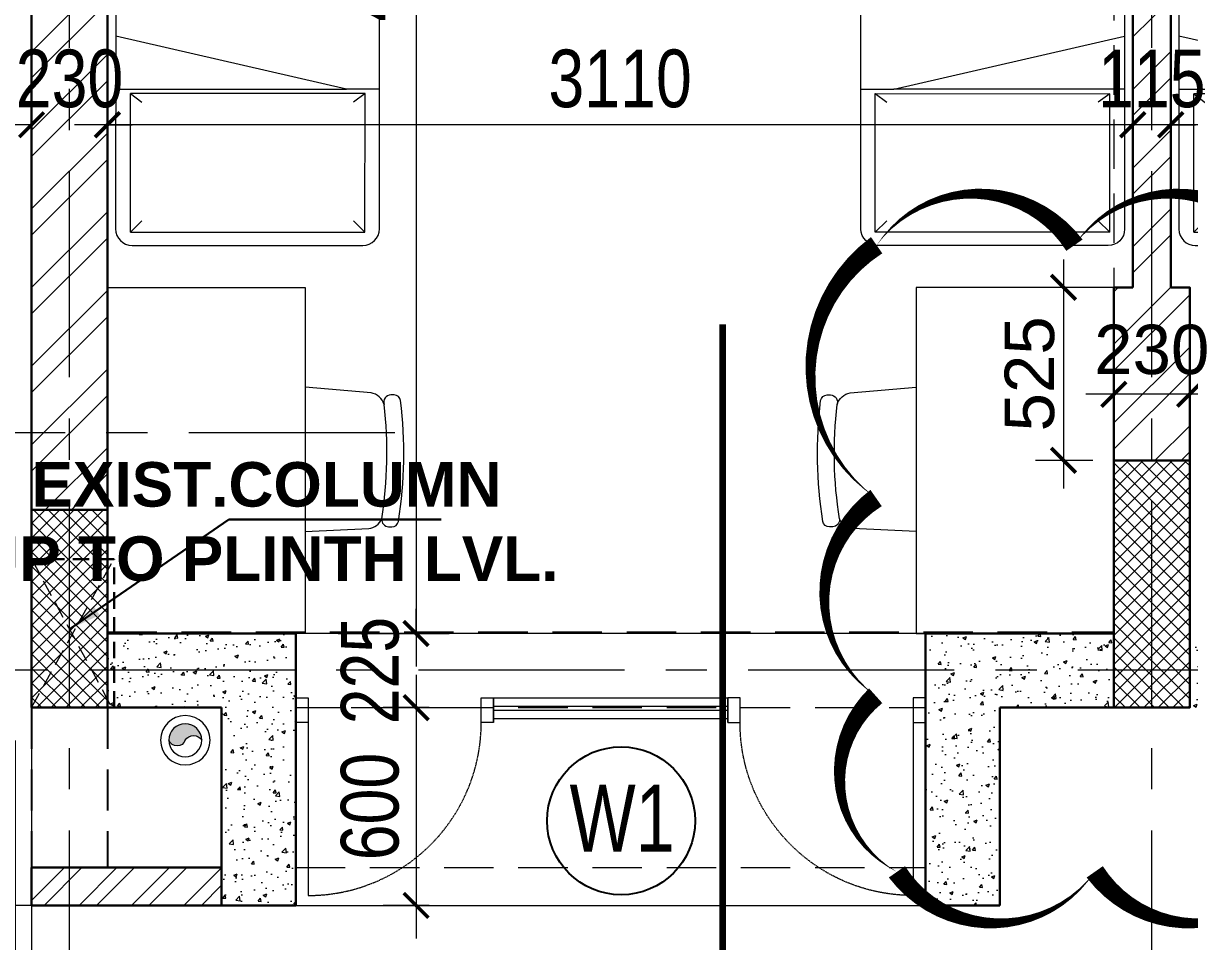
# Model space of a CAD drawing. Header units: millimetres. Extents: x -286480 to 108094, y -227925 to 10018.
# Drawn here: x -29843 to -26306, y -102807 to -100020 of the extents above; entities that cross this region are included whole.
import ezdxf

# ---------------------------------------------------------------- set-up
doc = ezdxf.new("R2010")
doc.units = ezdxf.units.MM
doc.header["$LTSCALE"] = 100
doc.header["$MEASUREMENT"] = 0
doc.header["$PDMODE"] = 67
doc.linetypes.add('CENTER', pattern=[2, 1.25, -0.25, 0.25, -0.25])
doc.linetypes.add('DASHED2', pattern=[0.375, 0.25, -0.125])
doc.layers.get('0').update_dxf_attribs({"lineweight": 25})
for name, color, linetype, lineweight in [('A-ANNO-COLUMN-HATCH', 253, 'Continuous', 9), ('A-ANNO-GRID', 251, 'CENTER', 9), ('A-ANNO-TEXT', 7, 'Continuous', 25), ('A-ANNO-WALL', 1, 'Continuous', 30), ('A-Wall Sec', 1, 'Continuous', 30), ('AAC BLOCK HATCH', 253, 'Continuous', 5), ('ACC BLOCK', 211, 'Continuous', 30), ('beam', 3, 'Continuous', 20), ('dim', 7, 'Continuous', 13), ('DIM INTERIOR', 4, 'Continuous', 5), ('DW-NO', 7, 'Continuous', 25), ('FURNITURE LAYOUT', 37, 'Continuous', 15), ('GLASS', 150, 'Continuous', 5), ('S-COL', 4, 'Continuous', 30), ('S-Concrete', 1, 'Continuous', 30), ('WALL HATCH', 24, 'Continuous', 9)]:
    doc.layers.add(name, color=color, linetype=linetype, lineweight=lineweight)
doc.layers.add('MKG VER.PIPE', color=7, linetype='Continuous')
doc.styles.add('ARIAL', font='arial.ttf', dxfattribs={"width": 0.8})
doc.styles.add('DIM_100', font='romans.shx', dxfattribs={"width": 0.8, "height": 125})
doc.styles.add('SIZE', font='arial.ttf', dxfattribs={"width": 0.75, "height": 200})
doc.styles.get("Standard").update_dxf_attribs({"font": 'sanss___.ttf'})
doc.styles.add('Tower', font='arial.ttf', dxfattribs={"height": 250})
doc.dimstyles.new('D 75', dxfattribs={"dimtxt": 175, "dimasz": 75, "dimexe": 100, "dimexo": 100, "dimgap": 50, "dimtad": 1, "dimdec": 0, "dimrnd": 5, "dimzin": 0, "dimdsep": 46, "dimtxsty": 'ARIAL', "dimblk": 'ARCHTICK', "dimcen": 0.09, "dimdle": 100, "dimclrd": 256, "dimclrt": 256, "dimadec": 0, "dimazin": 0, "dimtfac": 1, "dimtdec": 0, "dimtix": 1, "dimtofl": 0, "dimtmove": 1, "dimatfit": 3, "dimfxl": 135, "dimtolj": 1, "dimtzin": 0, "dimlwd": 9, "dimlwe": 9, "dimarcsym": 0})
doc.dimstyles.new('D100', dxfattribs={"dimtxt": 175, "dimasz": 100, "dimexe": 85, "dimexo": 85, "dimgap": 25, "dimtad": 3, "dimdec": 0, "dimrnd": 5, "dimtxsty": 'Standard', "dimblk": 'ARCHTICK', "dimcen": 100, "dimdle": 85, "dimclrd": 256, "dimclre": 256, "dimclrt": 256, "dimadec": 0, "dimazin": 0, "dimtfac": 1, "dimtdec": 0, "dimtmove": 1, "dimatfit": 3, "dimfxl": 300, "dimlwd": -1, "dimlwe": -1, "dimarcsym": 0})
doc.dimstyles.new('DIM_100', dxfattribs={"dimscale": 0, "dimtxt": 125, "dimasz": 100, "dimexe": 50, "dimexo": 10, "dimgap": 10, "dimtad": 1, "dimdec": 0, "dimrnd": 5, "dimzin": 4, "dimdsep": 46, "dimtxsty": 'DIM_100', "dimblk": 'ARCHTICK', "dimcen": 3, "dimdle": 100, "dimclrd": 256, "dimclre": 256, "dimclrt": 5, "dimadec": 0, "dimazin": 0, "dimtfac": 4, "dimtdec": 0, "dimtofl": 0, "dimtmove": 1, "dimatfit": 0, "dimfxl": 50, "dimtolj": 1, "dimtzin": 0, "dimlwd": -1, "dimlwe": -1, "dimarcsym": 0})

# ---------------------------------------------------------------- blocks, each defined once
blk = doc.blocks.new('_ArchTick')
at = {"const_width": 0.15}
blk.add_lwpolyline([(-0.5, -0.5), (0.5, 0.5)], dxfattribs=at)
blk = doc.blocks.new('*D31')
at = {"layer": 'Defpoints', "color": 0, "ltscale": 0.1, "transparency": 16777216}
for p in [(-29588.3, -100328), (-29588.3, -100661.5, -10.1), (-26478.3, -100661.5, -10.1)]:
    blk.add_point(p, dxfattribs=at)
at = {"layer": 'dim', "color": 0, "lineweight": 9, "ltscale": 0.1, "transparency": 16777216}
for p, q in [((-29588.3, -100561.5), (-29588.3, -100228)), ((-26478.3, -100561.5), (-26478.3, -100228))]:
    blk.add_line(p, q, dxfattribs=at)
at = {"layer": 'dim', "lineweight": 9, "ltscale": 0.1, "transparency": 16777216}
blk.add_line((-26378.3, -100328), (-29688.3, -100328), dxfattribs=at)
at = {"layer": 'dim', "lineweight": 9, "ltscale": 0.1, "transparency": 16777216, "xscale": 75, "yscale": 75, "zscale": 75, "rotation": 180}
blk.add_blockref('_ArchTick', (-29588.3, -100328), dxfattribs=at)
at = {"layer": 'dim', "lineweight": 9, "ltscale": 0.1, "transparency": 16777216, "xscale": 75, "yscale": 75, "zscale": 75}
blk.add_blockref('_ArchTick', (-26478.3, -100328), dxfattribs=at)
at = {"layer": 'dim', "ltscale": 0.1, "transparency": 16777216, "insert": (-28033.3, -100188.6), "char_height": 175, "attachment_point": 5, "style": 'ARIAL'}
blk.add_mtext('\\A1;3110', dxfattribs=at)
blk = doc.blocks.new('*D32')
at = {"layer": 'Defpoints', "color": 0, "ltscale": 0.1, "transparency": 16777216}
for p in [(-26363.3, -100328), (-26363.3, -100661.5, -10.1), (-23253.3, -100661.5, -10.1)]:
    blk.add_point(p, dxfattribs=at)
at = {"layer": 'dim', "color": 0, "lineweight": 9, "ltscale": 0.1, "transparency": 16777216}
for p, q in [((-26363.3, -100561.5), (-26363.3, -100228)), ((-23253.3, -100561.5), (-23253.3, -100228))]:
    blk.add_line(p, q, dxfattribs=at)
at = {"layer": 'dim', "lineweight": 9, "ltscale": 0.1, "transparency": 16777216}
blk.add_line((-23153.3, -100328), (-26463.3, -100328), dxfattribs=at)
at = {"layer": 'dim', "lineweight": 9, "ltscale": 0.1, "transparency": 16777216, "xscale": 75, "yscale": 75, "zscale": 75, "rotation": 180}
blk.add_blockref('_ArchTick', (-26363.3, -100328), dxfattribs=at)
at = {"layer": 'dim', "lineweight": 9, "ltscale": 0.1, "transparency": 16777216, "xscale": 75, "yscale": 75, "zscale": 75}
blk.add_blockref('_ArchTick', (-23253.3, -100328), dxfattribs=at)
at = {"layer": 'dim', "ltscale": 0.1, "transparency": 16777216, "insert": (-24808.3, -100188.6), "char_height": 175, "attachment_point": 5, "style": 'ARIAL'}
blk.add_mtext('\\A1;3110', dxfattribs=at)
blk = doc.blocks.new('*D37')
at = {"layer": 'Defpoints', "color": 0, "ltscale": 0.1, "transparency": 16777216}
for p in [(-26478.3, -100328), (-26478.3, -100651.5, 0), (-26363.3, -100651.5)]:
    blk.add_point(p, dxfattribs=at)
at = {"layer": 'dim', "color": 0, "lineweight": 9, "ltscale": 0.1, "transparency": 16777216}
for p, q in [((-26478.3, -100551.5), (-26478.3, -100228)), ((-26363.3, -100551.5), (-26363.3, -100228))]:
    blk.add_line(p, q, dxfattribs=at)
at = {"layer": 'dim', "lineweight": 9, "ltscale": 0.1, "transparency": 16777216}
for p, q in [((-26478.3, -100328), (-26553.3, -100328)), ((-26363.3, -100328), (-26288.3, -100328))]:
    blk.add_line(p, q, dxfattribs=at)
at = {"layer": 'dim', "lineweight": 9, "ltscale": 0.1, "transparency": 16777216, "xscale": 75, "yscale": 75, "zscale": 75}
blk.add_blockref('_ArchTick', (-26478.3, -100328), dxfattribs=at)
at = {"layer": 'dim', "lineweight": 9, "ltscale": 0.1, "transparency": 16777216, "xscale": 75, "yscale": 75, "zscale": 75, "rotation": 180}
blk.add_blockref('_ArchTick', (-26363.3, -100328), dxfattribs=at)
at = {"layer": 'dim', "ltscale": 0.1, "transparency": 16777216, "insert": (-26420.8, -100188.6), "char_height": 175, "attachment_point": 5, "style": 'ARIAL'}
blk.add_mtext('\\A1;115', dxfattribs=at)
blk = doc.blocks.new('*D38')
at = {"layer": 'Defpoints', "color": 0, "ltscale": 0.1, "transparency": 16777216}
for p in [(-29588.3, -100328), (-29818.2, -100651.5, -14.8), (-29588.3, -100651.5, 0)]:
    blk.add_point(p, dxfattribs=at)
at = {"layer": 'dim', "color": 0, "lineweight": 9, "ltscale": 0.1, "transparency": 16777216}
for p, q in [((-29818.2, -100551.5), (-29818.2, -100228)), ((-29588.3, -100551.5), (-29588.3, -100228))]:
    blk.add_line(p, q, dxfattribs=at)
at = {"layer": 'dim', "lineweight": 9, "ltscale": 0.1, "transparency": 16777216}
for p, q in [((-29818.2, -100328), (-29893.2, -100328)), ((-29588.3, -100328), (-29513.3, -100328))]:
    blk.add_line(p, q, dxfattribs=at)
at = {"layer": 'dim', "lineweight": 9, "ltscale": 0.1, "transparency": 16777216, "xscale": 75, "yscale": 75, "zscale": 75}
blk.add_blockref('_ArchTick', (-29818.2, -100328), dxfattribs=at)
at = {"layer": 'dim', "lineweight": 9, "ltscale": 0.1, "transparency": 16777216, "xscale": 75, "yscale": 75, "zscale": 75, "rotation": 180}
blk.add_blockref('_ArchTick', (-29588.3, -100328), dxfattribs=at)
at = {"layer": 'dim', "ltscale": 0.1, "transparency": 16777216, "insert": (-29703.2, -100188.6), "char_height": 175, "attachment_point": 5, "style": 'ARIAL'}
blk.add_mtext('\\A1;230', dxfattribs=at)
blk = doc.blocks.new('*D54')
at = {"layer": 'Defpoints', "color": 0, "ltscale": 0.1, "transparency": 16777216}
for p in [(-30035, -102096.8, -5.4), (-30466.9, -102696.8), (-29317.4, -102696.8, 9.1)]:
    blk.add_point(p, dxfattribs=at)
at = {"layer": 'dim', "lineweight": 9, "ltscale": 0.1, "transparency": 16777216}
blk.add_line((-30466.9, -101996.8), (-30466.9, -102796.8), dxfattribs=at)
at = {"layer": 'dim', "color": 0, "lineweight": 9, "ltscale": 0.1, "transparency": 16777216}
for p, q in [((-30135, -102096.8), (-30566.9, -102096.8)), ((-29417.4, -102696.8), (-30566.9, -102696.8))]:
    blk.add_line(p, q, dxfattribs=at)
at = {"layer": 'dim', "lineweight": 9, "ltscale": 0.1, "transparency": 16777216, "xscale": 75, "yscale": 75, "zscale": 75}
for p, rotation in [((-30466.9, -102096.8), 90), ((-30466.9, -102696.8), 270)]:
    blk.add_blockref('_ArchTick', p, dxfattribs=dict(at, rotation=rotation))
at = {"layer": 'dim', "ltscale": 0.1, "transparency": 16777216, "insert": (-30606.2, -102396.8), "char_height": 175, "attachment_point": 5, "rotation": 90, "style": 'ARIAL'}
blk.add_mtext('\\A1;600', dxfattribs=at)
blk = doc.blocks.new('A$C0E3E786B-flat-1')
at = {"ltscale": 0.1}
for p, q in [((855.2, 288.7, 0), (240.1, -46.1, 0)), ((1735, -1224.8, 0), (922.8, 268.6, 0)), ((220.2, -113.9, 0), (1032.4, -1607.3, 0)), ((1532.3, -852, 0), (1444.7, -899.7, 0)), ((1444.7, -899.7, 0), (752.9, -1093.3, 0)), ((829.6, -1234.5, 0), (1444.7, -899.7, 0)), ((1500.5, -885, 0), (875.6, -1225.1, 0)), ((1500.5, -885, 0), (1482.4, -924.7, 0)), ((1701.1, -1254, 0), (1500.5, -885, 0)), ((875.6, -1225.1, 0), (918.9, -1231.4, 0)), ((1076.3, -1594.1, 0), (875.6, -1225.1, 0)), ((1076.3, -1594.1, 0), (1701.1, -1254, 0)), ((1701.1, -1254, 0), (1654.4, -1240.9, 0)), ((1100.1, -1627.4, 0), (1715.1, -1292.6, 0)), ((1076.3, -1594.1, 0), (1090.9, -1547.7, 0))]:
    blk.add_line(p, q, dxfattribs=at)
for centre, start_param, end_param in [((879, 244.7, 0), 1.628397, 3.199193), ((264, -90, 0), 3.199193, 4.76999), ((1691.3, -1248.7, 0), 0.057601, 1.628397), ((1076.2, -1583.5, 0), 4.76999, 6.340786)]:
    blk.add_ellipse(centre, major_axis=(21.3, -45.2), ratio=0.996988, start_param=start_param, end_param=end_param, dxfattribs=at)
blk = doc.blocks.new('*D72')
at = {"layer": 'Defpoints', "color": 0, "ltscale": 0.1, "transparency": 16777216}
for p in [(-28919.7, -97721.8, 0.3), (-28988.4, -101871.8, 12.2), (-28652.1, -101871.8)]:
    blk.add_point(p, dxfattribs=at)
at = {"layer": 'dim', "lineweight": 9, "ltscale": 0.1, "transparency": 16777216}
blk.add_line((-28652.1, -97621.8), (-28652.1, -101971.8), dxfattribs=at)
at = {"layer": 'dim', "color": 0, "lineweight": 9, "ltscale": 0.1, "transparency": 16777216}
for p, q in [((-28819.7, -97721.8), (-28552.1, -97721.8)), ((-28888.4, -101871.8), (-28552.1, -101871.8))]:
    blk.add_line(p, q, dxfattribs=at)
at = {"layer": 'dim', "lineweight": 9, "ltscale": 0.1, "transparency": 16777216, "xscale": 75, "yscale": 75, "zscale": 75}
for p, rotation in [((-28652.1, -97721.8), 90), ((-28652.1, -101871.8), 270)]:
    blk.add_blockref('_ArchTick', p, dxfattribs=dict(at, rotation=rotation))
at = {"layer": 'dim', "ltscale": 0.1, "transparency": 16777216, "insert": (-28791.5, -99796.8), "char_height": 175, "attachment_point": 5, "rotation": 90, "style": 'ARIAL'}
blk.add_mtext('\\A1;4150', dxfattribs=at)
blk = doc.blocks.new('*D102')
at = {"layer": 'Defpoints', "color": 0, "ltscale": 0.1, "transparency": 16777216}
for p in [(-29818.3, -102096.8), (-16803.3, -104261.7, 11.6), (-29818.3, -104840.3)]:
    blk.add_point(p, dxfattribs=at)
at = {"layer": 'dim', "color": 0, "lineweight": 9, "ltscale": 0.1, "transparency": 16777216}
for p, q in [((-29818.3, -102196.8), (-29818.3, -104940.3)), ((-16803.3, -104361.7), (-16803.3, -104940.3))]:
    blk.add_line(p, q, dxfattribs=at)
at = {"layer": 'dim', "lineweight": 9, "ltscale": 0.1, "transparency": 16777216}
blk.add_line((-16703.3, -104840.3), (-29918.3, -104840.3), dxfattribs=at)
at = {"layer": 'dim', "lineweight": 9, "ltscale": 0.1, "transparency": 16777216, "xscale": 75, "yscale": 75, "zscale": 75, "rotation": 180}
blk.add_blockref('_ArchTick', (-29818.3, -104840.3), dxfattribs=at)
at = {"layer": 'dim', "lineweight": 9, "ltscale": 0.1, "transparency": 16777216, "xscale": 75, "yscale": 75, "zscale": 75}
blk.add_blockref('_ArchTick', (-16803.3, -104840.3), dxfattribs=at)
at = {"layer": 'dim', "ltscale": 0.1, "transparency": 16777216, "insert": (-23310.8, -104700.9), "char_height": 175, "attachment_point": 5, "style": 'ARIAL'}
blk.add_mtext('\\A1;13015', dxfattribs=at)
blk = doc.blocks.new('*D128')
at = {"layer": 'Defpoints', "color": 0, "ltscale": 0.1, "transparency": 16777216}
for p in [(-29868.3, -102096.8), (-29818.3, -102096.8, 29.7), (-29868.3, -104840.3)]:
    blk.add_point(p, dxfattribs=at)
at = {"layer": 'dim', "color": 0, "lineweight": 9, "ltscale": 0.1, "transparency": 16777216}
for p, q in [((-29868.3, -102196.8), (-29868.3, -104940.3)), ((-29818.3, -102196.8), (-29818.3, -104940.3))]:
    blk.add_line(p, q, dxfattribs=at)
at = {"layer": 'dim', "lineweight": 9, "ltscale": 0.1, "transparency": 16777216}
for p, q in [((-29868.3, -104840.3), (-29943.3, -104840.3)), ((-29818.3, -104840.3), (-29743.3, -104840.3))]:
    blk.add_line(p, q, dxfattribs=at)
at = {"layer": 'dim', "lineweight": 9, "ltscale": 0.1, "transparency": 16777216, "xscale": 75, "yscale": 75, "zscale": 75}
blk.add_blockref('_ArchTick', (-29868.3, -104840.3), dxfattribs=at)
at = {"layer": 'dim', "lineweight": 9, "ltscale": 0.1, "transparency": 16777216, "xscale": 75, "yscale": 75, "zscale": 75, "rotation": 180}
blk.add_blockref('_ArchTick', (-29818.3, -104840.3), dxfattribs=at)
at = {"layer": 'dim', "ltscale": 0.1, "transparency": 16777216, "insert": (-29843.3, -104700.9), "char_height": 175, "attachment_point": 5, "style": 'ARIAL'}
blk.add_mtext('\\A1;50', dxfattribs=at)
blk = doc.blocks.new('*D171')
at = {"layer": 'Defpoints', "color": 0, "ltscale": 0.1, "transparency": 16777216}
for p in [(-28512.2, -102096.8, -0.7), (-28652.1, -102696.8), (-28512.2, -102696.8, 1.1)]:
    blk.add_point(p, dxfattribs=at)
at = {"layer": 'dim', "lineweight": 9, "ltscale": 0.1, "transparency": 16777216}
blk.add_line((-28652.1, -101996.8), (-28652.1, -102796.8), dxfattribs=at)
at = {"layer": 'dim', "color": 0, "lineweight": 9, "ltscale": 0.1, "transparency": 16777216}
for p, q in [((-28612.2, -102096.8), (-28752.1, -102096.8)), ((-28612.2, -102696.8), (-28752.1, -102696.8))]:
    blk.add_line(p, q, dxfattribs=at)
at = {"layer": 'dim', "lineweight": 9, "ltscale": 0.1, "transparency": 16777216, "xscale": 75, "yscale": 75, "zscale": 75}
for p, rotation in [((-28652.1, -102096.8), 90), ((-28652.1, -102696.8), 270)]:
    blk.add_blockref('_ArchTick', p, dxfattribs=dict(at, rotation=rotation))
at = {"layer": 'dim', "ltscale": 0.1, "transparency": 16777216, "insert": (-28791.5, -102396.8), "char_height": 175, "attachment_point": 5, "rotation": 90, "style": 'ARIAL'}
blk.add_mtext('\\A1;600', dxfattribs=at)
blk = doc.blocks.new('door-700')
at = {"linetype": 'Continuous'}
for p, q in [((-50, 100), (-50, 800)), ((-800, 100), (-800, 0)), ((0, 100), (0, 0))]:
    blk.add_line(p, q, dxfattribs=at)
at = {"linetype": 'DASHED2', "ltscale": 0.1}
blk.add_arc((-50, 100), 700, 90, 180, dxfattribs=at)
at = {"linetype": 'Continuous'}
for points in [[(-750, 0), (-800, 0), (-800, 100), (-750, 100)], [(0, 0), (-50, 0), (-50, 100), (0, 100)]]:
    blk.add_3dface(points, dxfattribs=at)
blk = doc.blocks.new('*D230')
at = {"layer": 'Defpoints', "color": 0, "ltscale": 0.1, "transparency": 16777216}
for p in [(-28988.4, -101871.8, 41.9), (-28949.1, -102096.8, 10.2), (-28652.1, -102096.8)]:
    blk.add_point(p, dxfattribs=at)
at = {"layer": 'dim', "lineweight": 9, "ltscale": 0.1, "transparency": 16777216}
for p, q in [((-28652.1, -101871.8), (-28652.1, -101796.8)), ((-28652.1, -102096.8), (-28652.1, -102171.8))]:
    blk.add_line(p, q, dxfattribs=at)
at = {"layer": 'dim', "color": 0, "lineweight": 9, "ltscale": 0.1, "transparency": 16777216}
for p, q in [((-28888.4, -101871.8), (-28552.1, -101871.8)), ((-28849.1, -102096.8), (-28552.1, -102096.8))]:
    blk.add_line(p, q, dxfattribs=at)
at = {"layer": 'dim', "lineweight": 9, "ltscale": 0.1, "transparency": 16777216, "xscale": 75, "yscale": 75, "zscale": 75}
for p, rotation in [((-28652.1, -101871.8), 270), ((-28652.1, -102096.8), 90)]:
    blk.add_blockref('_ArchTick', p, dxfattribs=dict(at, rotation=rotation))
at = {"layer": 'dim', "ltscale": 0.1, "transparency": 16777216, "insert": (-28791.5, -101984.3), "char_height": 175, "attachment_point": 5, "rotation": 90, "style": 'ARIAL'}
blk.add_mtext('\\A1;225', dxfattribs=at)
blk = doc.blocks.new('table')
at = {"layer": 'FURNITURE LAYOUT', "ltscale": 0.1, "extrusion": (0.00024973, 0.002858, 0.999996)}
for p, q in [((102448.2, -203232.7, 8), (102255.7, -203241.8, 8.1)), ((102248.5, -203652.8, 9.3), (102448.2, -203670.1, 9.3))]:
    blk.add_line(p, q, dxfattribs=at)
at = {"layer": 'FURNITURE LAYOUT', "ltscale": 0.1, "elevation": 7.1}
blk.add_lwpolyline([(102448.3, -202922.9), (103048.2, -202922.9), (103048.2, -203972.9), (102448.3, -203972.9)], close=True, dxfattribs=at)
at = {"layer": 'FURNITURE LAYOUT', "ltscale": 0.1, "extrusion": (0.00024973, 0.002858, 0.999996), "elevation": -547.2}
blk.add_lwpolyline([(102216, -203270, 0.431626), (102195.6, -203246), (102185.5, -203245.8, 0.368177), (102165.4, -203262.3, 0.069082), (102158.9, -203628.8, 0.368177), (102178.3, -203646), (102188.5, -203646.2, 0.497842), (102209, -203617.4)], format="xyb", dxfattribs=at)
at = {"layer": 'FURNITURE LAYOUT', "ltscale": 0.1, "extrusion": (0.00024973, 0.002858, 0.999996)}
for centre, radius, start, end in [((102261.7, -203291.1, -547.2), 50.4, 96.9051, 155.3357), ((103479.8, -203469, -547.2), 1279.4, 171.0536, 186.6583), ((102255.9, -203603.8, -547.2), 48.8, 196.1022, 261.3279)]:
    blk.add_arc(centre, radius, start, end, dxfattribs=at)
blk = doc.blocks.new('*D544')
at = {"layer": 'Defpoints', "color": 0, "ltscale": 0.1, "transparency": 16777216}
for p in [(-26535.8, -101027.8, 22.2), (-26305.8, -101027.8, -72.3), (-26535.8, -101145.8)]:
    blk.add_point(p, dxfattribs=at)
at = {"layer": 'DIM INTERIOR', "ltscale": 0.1, "transparency": 16777216}
for p, q in [((-26535.8, -101112.3), (-26535.8, -101230.8)), ((-26305.8, -101107.9), (-26305.8, -101230.8)), ((-26220.8, -101145.8), (-26620.8, -101145.8))]:
    blk.add_line(p, q, dxfattribs=at)
at = {"layer": 'DIM INTERIOR', "ltscale": 0.1, "transparency": 16777216, "xscale": 75, "yscale": 75, "zscale": 75, "rotation": 180}
blk.add_blockref('_ArchTick', (-26535.8, -101145.8), dxfattribs=at)
at = {"layer": 'DIM INTERIOR', "ltscale": 0.1, "transparency": 16777216, "xscale": 75, "yscale": 75, "zscale": 75}
blk.add_blockref('_ArchTick', (-26305.8, -101145.8), dxfattribs=at)
at = {"layer": 'DIM INTERIOR', "ltscale": 0.1, "transparency": 16777216, "insert": (-26420.8, -101010.8), "char_height": 175, "attachment_point": 5}
blk.add_mtext('{\\H0.85714x;230}', dxfattribs=at)
blk = doc.blocks.new('*D567')
at = {"layer": 'Defpoints', "color": 0, "ltscale": 0.1, "transparency": 16777216}
for p in [(-26395.2, -100821.4, 42.6), (-26688.5, -101346.4), (-26395.2, -101346.4, 42.6)]:
    blk.add_point(p, dxfattribs=at)
at = {"layer": 'DIM INTERIOR', "ltscale": 0.1, "transparency": 16777216}
for p, q in [((-26688.5, -100736.4), (-26688.5, -101431.4)), ((-26599.6, -100821.4), (-26773.5, -100821.4)), ((-26599.6, -101346.4), (-26773.5, -101346.4))]:
    blk.add_line(p, q, dxfattribs=at)
at = {"layer": 'DIM INTERIOR', "ltscale": 0.1, "transparency": 16777216, "xscale": 75, "yscale": 75, "zscale": 75}
for p, rotation in [((-26688.5, -100821.4), 90), ((-26688.5, -101346.4), 270)]:
    blk.add_blockref('_ArchTick', p, dxfattribs=dict(at, rotation=rotation))
at = {"layer": 'DIM INTERIOR', "ltscale": 0.1, "transparency": 16777216, "insert": (-26790.8, -101083.9), "char_height": 175, "attachment_point": 5, "rotation": 90}
blk.add_mtext('{\\H0.85714x;525}', dxfattribs=at)
blk = doc.blocks.new('CER')
at = {"lineweight": 13}
blk.add_hatch(color=256, dxfattribs=at).paths.add_polyline_path([(0, 0, 0.69316), (-50, 0, 1), (50, 0, -0.588454)])
for radius in [75, 50]:
    blk.add_circle((0, 0), radius, dxfattribs=at)
for centre, radius, start, end in [((-25, -9.4), 26.7, 20.5437, 159.4563), ((25, 13.9), 28.6, 209.0503, 330.9497)]:
    blk.add_arc(centre, radius, start, end, dxfattribs=at)

msp = doc.modelspace()

# ---------------------------------------------------------------- hatches: boundary and pattern name
at = {"layer": 'A-ANNO-COLUMN-HATCH', "lineweight": 9, "ltscale": 0.1}
h = msp.add_hatch(dxfattribs=at)
h.set_pattern_fill('ANSI37', color=256, scale=250, angle=-90)
h.set_pattern_definition([(315, (-62225.98, 41020.55), (22.097087, 22.097087), []), (45, (-62225.98, 41020.55), (-22.097087, 22.097087), [])])
h.paths.add_polyline_path([(-26535.8, -101346.8), (-26535.8, -102096.8), (-26305.8, -102096.8), (-26305.8, -101346.8)])
h = msp.add_hatch(dxfattribs=at)
h.set_pattern_fill('ANSI37', color=256, scale=250)
h.set_pattern_definition([(45, (-156057.604, -29919.884), (-22.097087, 22.097087), []), (135, (-156057.604, -29919.884), (-22.097087, -22.097087), [])])
h.paths.add_polyline_path([(-29588.2, -102096.8), (-29588.3, -101496.8), (-29818.3, -101496.8), (-29818.2, -102096.8)])
at = {"layer": 'AAC BLOCK HATCH'}
h = msp.add_hatch(dxfattribs=at)
h.set_pattern_fill('AR-CONC', color=256, scale=15, style=0)
h.set_pattern_definition([(50, (-116597.69, 112109.19), (107.589027, -9.41282), [11.25, -123.75]), (355, (-116597.69, 112109.19), (-20.8127, 112.82882), [9, -99]), (100.451444, (-116588.73, 112108.4), (86.776327, 103.416), [9.56103, -105.171317]), (46.1842, (-116597.7, 112139.19), (160.0862, -24.82789), [16.875, -185.625]), (96.635635, (-116584.35, 112137.12), (140.19929, 146.11779), [14.34155, -157.75706]), (351.18416, (-116597.7, 112139.19), (140.19929, 146.11779), [13.5, -148.5]), (21, (-116582.69, 112131.69), (89.536058, -60.392834), [11.25, -123.75]), (326, (-116582.69, 112131.69), (36.4973, 108.772507), [9, -99]), (71.451445, (-116575.23, 112126.66), (126.033357, 48.379673), [9.56103, -105.171317]), (37.5, (-116597.694, 112109.19), (1.823978, 49.934078), [0, -97.8, 0, -100.5, 0, -99.375]), (7.5, (-116597.694, 112109.19), (39.46043, 59.161757), [0, -57.3, 0, -95.55, 0, -37.875]), (327.5, (-116631.144, 112109.19), (80.0733654, -3.383231), [0, -37.5, 0, -117, 0, -155.25]), (317.5, (-116646.144, 112109.19), (87.477925, 15.015747), [0, -48.75, 0, -77.7, 0, -110.25])])
h.paths.add_polyline_path([(-29017, -101871.8), (-29588.3, -101871.8), (-29588.3, -101981.8), (-29017, -101981.8)])
h.paths.add_polyline_path([(-29017, -101981.8), (-29588.3, -101981.8), (-29588.3, -102096.8), (-29242, -102096.8), (-29242, -102696.8), (-29017, -102696.8)])
h = msp.add_hatch(dxfattribs=at)
h.set_pattern_fill('AR-CONC', color=256, scale=15, style=0)
h.set_pattern_definition([(50, (-114111.08, 155862.14), (107.589027, -9.41282), [11.25, -123.75]), (355, (-114111.08, 155862.14), (-20.8127, 112.82882), [9, -99]), (100.451444, (-114102.12, 155861.36), (86.776327, 103.416), [9.56103, -105.171317]), (46.1842, (-114111.08, 155892.14), (160.0862, -24.82789), [16.875, -185.625]), (96.635635, (-114097.74, 155890.07), (140.19929, 146.11779), [14.34155, -157.75706]), (351.184164, (-114111.08, 155892.14), (140.19929, 146.11779), [13.5, -148.5]), (21, (-114096.08, 155884.64), (89.536058, -60.392834), [11.25, -123.75]), (326, (-114096.08, 155884.64), (36.4973, 108.772507), [9, -99]), (71.451445, (-114088.62, 155879.61), (126.033357, 48.379673), [9.56103, -105.171317]), (37.5, (-114111.083, 155862.143), (1.8239783, 49.934078), [0, -97.8, 0, -100.5, 0, -99.375]), (7.5, (-114111.083, 155862.14), (39.460431, 59.161757), [0, -57.3, 0, -95.55, 0, -37.875]), (327.5, (-114144.533, 155862.143), (80.0733654, -3.383231), [0, -37.5, 0, -117, 0, -155.25]), (317.5, (-114159.53, 155862.14), (87.477925, 15.015747), [0, -48.75, 0, -77.7, 0, -110.25])])
h.paths.add_polyline_path([(-26882, -102096.8), (-26535.8, -102096.8), (-26535.8, -101981.8), (-27107, -101981.8), (-27107, -102696.8), (-26882, -102696.8)])
h.paths.add_polyline_path([(-26535.8, -101871.8), (-27107, -101871.8), (-27107, -101981.8), (-26535.8, -101981.8)])
h.paths.add_polyline_path([(-25763.3, -101871.8), (-26305.8, -101871.8), (-26305.8, -101981.8), (-25763.3, -101981.8)])
h.paths.add_polyline_path([(-25763.3, -101981.8), (-26305.8, -101981.8), (-26305.8, -102096.8), (-25988.3, -102096.8), (-25988.3, -102696.8), (-25763.3, -102696.8)])
at = {"layer": 'WALL HATCH', "ltscale": 0.1}
h = msp.add_hatch(dxfattribs=at)
h.set_pattern_fill('ANSI32', color=256, scale=450, style=0)
h.paths.add_polyline_path([(-26478.3, -100821.8), (-26363.3, -100821.8), (-26363.3, -97836.7), (-26478.3, -97836.7)])
h = msp.add_hatch(dxfattribs=at)
h.set_pattern_fill('ANSI32', color=256, scale=450, style=0)
h.set_pattern_definition([(45, (127.6, 27446.86), (-119.32427, 119.32427), []), (45, (207.15, 27446.86), (-119.32427, 119.32427), [])])
h.paths.add_polyline_path([(-29588.2, -98206.8), (-29818.3, -98206.8), (-29818.3, -101496.8), (-29588.3, -101496.8)])
h = msp.add_hatch(dxfattribs=at)
h.set_pattern_fill('ANSI32', color=256, scale=450, style=0)
h.paths.add_polyline_path([(-26535.8, -101346.8), (-26305.8, -101346.8), (-26305.8, -100821.8), (-26535.8, -100821.8)])
h = msp.add_hatch(dxfattribs=at)
h.set_pattern_fill('ANSI32', color=256, scale=300, style=0)
h.set_pattern_definition([(45, (-114111.08, 79675.52), (-79.54951, 79.54951), []), (45, (-114058.05, 79675.52), (-79.54951, 79.54951), [])])
h.paths.add_polyline_path([(-29818.3, -102696.8), (-29242, -102696.8), (-29242, -102581.8), (-29818.3, -102581.8)])

# ---------------------------------------------------------------- linework, layer by layer
at = {"color": 12, "ltscale": 0.5, "true_color": 0xe00000, "const_width": 20, "elevation": 28.4}
msp.add_lwpolyline([(-27965.9, -103704.1), (-27721.9, -103704.1), (-27721.9, -100933.4)], dxfattribs=at)
at = {"layer": 'A-ANNO-GRID', "ltscale": 5}
for p, q in [((-29703.3, -106094.3, 16.3), (-29703.3, -89843.9, 16.3)), ((-26420.8, -106094.3, -2.6), (-26420.8, -89843.9, -2.6)), ((-28716.6, -101262.5), (-39857.5, -101262.5)), ((-30644.8, -101981.8, 16.3), (-4817.6, -101981.8, 16.3))]:
    msp.add_line(p, q, dxfattribs=at)
at = {"layer": 'A-ANNO-WALL', "ltscale": 0.1, "extrusion": (5.90536e-11, 0.002858, 0.999996)}
for p, q in [((-26478.3, -100821.8, 38.9), (-26478.3, -97836.8, 30.4)), ((-29588.3, -102096.8, 29.7), (-29588.3, -98206.8, 29.7))]:
    msp.add_line(p, q, dxfattribs=at)
at = {"layer": 'A-ANNO-WALL', "ltscale": 0.1, "extrusion": (-5.90536e-11, 0.002858, 0.999996)}
msp.add_line((-26363.3, -100821.8, 38.9), (-26363.3, -97836.8, 30.4), dxfattribs=at)
at = {"layer": 'A-ANNO-WALL', "ltscale": 0.1}
for p, q in [((-29818.3, -98206.8, 29.7), (-29818.3, -101496.8, 29.7)), ((-29242, -102581.8, 5.6), (-29818.3, -102581.8, 5.6)), ((-29818.3, -102696.8, 4), (-29818.3, -102581.8, 5.6)), ((-29242, -102696.8, 5.6), (-29818.3, -102696.8, 5.6))]:
    msp.add_line(p, q, dxfattribs=at)
at = {"layer": 'A-ANNO-WALL', "ltscale": 0.1, "elevation": 38.9}
for points in [[(-26535.8, -101346.7), (-26535.8, -100821.8), (-26478.3, -100821.8)], [(-26305.8, -101346.8), (-26305.8, -100821.8), (-26363.3, -100821.8)]]:
    msp.add_lwpolyline(points, dxfattribs=at)
at = {"layer": 'A-Wall Sec', "color": 1, "ltscale": 0.5, "true_color": 0xf50000, "elevation": 18.1}
msp.add_lwpolyline([(-25993.7, -102595, 0, 60, -0.520567), (-26593.7, -102595, 0, 60, -0.520567), (-27193.7, -102595, 0, 60, -0.520567), (-27258.2, -102060.6, 0, 60, -0.520567), (-27256.9, -101460.7, 0, 60, -0.520567), (-27255.3, -100693.5, 0, 60, -0.520567), (-26655.3, -100693.5, 0, 60, -0.520567), (-26055.3, -100693.5, 0, 60, -0.520567)], format="xyseb", dxfattribs=at)
at = {"layer": 'ACC BLOCK', "ltscale": 0.5, "extrusion": (5.90536e-11, 0.002858, 0.999996)}
for p, q in [((-29588.3, -101871.8, 10.2), (-29017, -101871.8, 10.2)), ((-29017, -101871.8, 10.2), (-29017, -102696.8, 10.2)), ((-29588.3, -102096.8, 29.7), (-29242, -102096.8, 10.2)), ((-29242, -102096.8, 10.2), (-29242, -102696.8, 10.2)), ((-26882, -102096.8, 42.6), (-26535.8, -102096.8, 42.6)), ((-29242, -102696.8, 10.2), (-29017, -102696.8, 10.2))]:
    msp.add_line(p, q, dxfattribs=at)
at = {"layer": 'ACC BLOCK', "ltscale": 0.5, "extrusion": (-5.90536e-11, 0.002858, 0.999996)}
for p, q in [((-26535.8, -101871.8, 42.6), (-27107, -101871.8, 42.6)), ((-27107, -101871.8, -2.6), (-27107, -102696.8, -2.6)), ((-26882, -102096.8, -2.6), (-26882, -102696.8, -2.6)), ((-26882, -102696.8, -2.6), (-27107, -102696.8, -2.6))]:
    msp.add_line(p, q, dxfattribs=at)
at = {"layer": 'beam', "linetype": 'DASHED2', "ltscale": 6}
for p, q in [((-26535.8, -97836.8, 52.7), (-26535.8, -101346.8, 7.5)), ((-29818.3, -98206.8, 14.9), (-29818.3, -101496.8, 29.7)), ((-29588.2, -98206.7, 64.8), (-29588.3, -101496.8, 29.7)), ((-29588.3, -101866.8, 10.2), (-26535.8, -101866.8, 42.6)), ((-29588.2, -102096.8, 29.7), (-29242, -102096.8, 9.9)), ((-29242, -102096.8, 10.2), (-29242, -102581.8, 10.2)), ((-29017, -102096.8, 10.2), (-29017, -102581.8, 10.2)), ((-29017, -102096.8, 16.3), (-27107, -102096.8, 36.5)), ((-27107, -102096.8, -2.6), (-27107, -102581.8, 37.3)), ((-26882, -102096.8, -2.6), (-26882, -102696.8, -2.6)), ((-26882, -102096.8, 38.9), (-26535.8, -102096.8, 42.6)), ((-29017, -102581.8, 35.8), (-27107, -102581.8, 37.3)), ((-29818.3, -102696.8, 5.6), (-26882, -102696.8, -2.6))]:
    msp.add_line(p, q, dxfattribs=at)
at = {"layer": 'beam', "linetype": 'DASHED2', "lineweight": -2, "ltscale": 5}
for p, q in [((-29818.2, -102096.8, 29.7), (-29818.3, -102696.8, 4)), ((-29588.2, -102096.8, 29.7), (-29588.3, -102581.8, 9)), ((-29242, -102581.8, 5.6), (-29588.3, -102581.8, 5.6))]:
    msp.add_line(p, q, dxfattribs=at)
at = {"layer": 'DW-NO', "color": 51}
msp.add_circle((-28030.2, -102440.1, -398.1), 224.4, dxfattribs=at)
at = {"layer": 'GLASS', "ltscale": 0.1, "extrusion": (5.90536e-11, 0.002858, 0.999996)}
for p, q in [((-27107, -101871.8, -2.6), (-29017, -101871.8, -2.6)), ((-28417, -102066.8, -2.7), (-27707, -102066.8, -2.7)), ((-28417, -102091.8, -2.6), (-27707, -102091.8, -2.6)), ((-28417, -102104.3, -2.6), (-27707, -102104.3, -2.6)), ((-28417, -102129.3, -2.5), (-27707, -102129.3, -2.5)), ((-29017, -102696.8, -0.9), (-27107, -102696.8, -0.9))]:
    msp.add_line(p, q, dxfattribs=at)
at = {"layer": 'S-COL', "ltscale": 0.1}
for points, elevation in [([(-26535.8, -101346.8), (-26535.8, -102096.8), (-26305.8, -102096.8), (-26305.8, -101346.8)], 42.6), ([(-29588.2, -102096.8), (-29588.3, -101496.8), (-29818.3, -101496.8), (-29818.2, -102096.8)], 29.7)]:
    msp.add_lwpolyline(points, close=True, dxfattribs=dict(at, elevation=elevation))
at = {"layer": 'S-Concrete', "color": 12, "linetype": 'DASHED2', "lineweight": 13, "ltscale": 2, "true_color": 0xe00000}
for p, q in [((-29818.3, -101646, 29.7), (-29577.2, -102092.3)), ((-29818.2, -102096.8, 29.7), (-29568.3, -101646, 29.7))]:
    msp.add_line(p, q, dxfattribs=at)
at = {"layer": 'S-Concrete', "color": 12, "linetype": 'DASHED2', "lineweight": 30, "ltscale": 2, "true_color": 0xe00000, "elevation": 29.7}
msp.add_lwpolyline([(-29818.2, -102096.8), (-29568.2, -102096.8), (-29568.2, -101646), (-29818.2, -101646), (-29818.2, -102096.8)], dxfattribs=at)

# ---------------------------------------------------------------- block references
at = {"layer": 'FURNITURE LAYOUT', "ltscale": 0.1, "extrusion": (5.3212e-11, 0.002858, 0.999996), "zscale": -0.9999999999999997, "rotation": 331.4407747082076}
msp.add_blockref('A$C0E3E786B-flat-1', (-29701.8, -98738.7, -252), dxfattribs=at)
at = {"layer": 'FURNITURE LAYOUT', "ltscale": 0.1, "extrusion": (-0.000249617, -0.002858, -0.999996), "rotation": 331.4472031888076}
msp.add_blockref('A$C0E3E786B-flat-1', (26364.4, -98738.8, 259), dxfattribs=at)
at = {"layer": 'FURNITURE LAYOUT', "ltscale": 0.1, "extrusion": (0.000249617, -0.002858, -0.999996), "xscale": -1, "rotation": 28.55279681133499}
msp.add_blockref('A$C0E3E786B-flat-1', (26477.1, -98738.9, 245.8), dxfattribs=at)
at = {"layer": 'FURNITURE LAYOUT', "rotation": 180}
msp.add_blockref('table', (73459.9, -304794.7, 22.7), dxfattribs=at)
at = {"layer": 'FURNITURE LAYOUT', "xscale": -1, "rotation": 180}
msp.add_blockref('table', (-129583.9, -304794.7, 35.5), dxfattribs=at)
at = {"layer": 'GLASS', "linetype": 'Continuous', "lineweight": 13, "extrusion": (5.90536e-11, 0.002858, 0.999996), "xscale": 0.7500000025815086, "yscale": 0.7500000025815086, "zscale": 0.7500000025815086, "rotation": 180}
msp.add_blockref('door-700', (-29017, -102066.3, -294.4), dxfattribs=at)
at = {"layer": 'GLASS', "linetype": 'Continuous', "lineweight": 13, "extrusion": (-5.90536e-11, -0.002858, -0.999996), "xscale": 0.7500000025815086, "yscale": 0.7500000025815086, "zscale": -0.7500000025815087, "rotation": 180}
msp.add_blockref('door-700', (27107, -102066.3, 294.4), dxfattribs=at)
at = {"layer": 'MKG VER.PIPE', "color": 8, "xscale": -1, "rotation": 180}
msp.add_blockref('CER', (-29352.1, -102195.6, 9.5), dxfattribs=at)

# ---------------------------------------------------------------- texts
at = {"layer": 'A-ANNO-TEXT', "color": 12, "true_color": 0xdb0000, "insert": (-29105.9, -101532.8, -58), "char_height": 115.806, "attachment_point": 5, "style": 'Tower'}
msp.add_mtext('{\\fArial|b1|i0|c0|p34;\\H1.1667x;EXIST.COLUMN\\PUP TO PLINTH LVL.}', dxfattribs=at)
at = {"layer": 'DW-NO', "color": 51, "style": 'SIZE', "width": 0.75}
msp.add_text('W1', height=202.67, dxfattribs=at).set_placement((-28186.5, -102533.3, -398.1))

# ---------------------------------------------------------------- dimensions: what is measured, and where the dimension line sits
at = {"layer": 'dim', "ltscale": 0.1}
for base, p1, p2, angle, picture, middle in [((-28652.1, -101871.8, 29.7), (-28919.7, -97721.8, 30.1), (-28988.4, -101871.8, 41.9), 90, '*D72', (-28791.5, -99796.8, 29.7)), ((-29588.3, -100328, 56.1), (-29818.2, -100651.5, 41.4), (-29588.3, -100651.5, 56.1), 180, '*D38', (-29703.2, -100188.6, 56.1)), ((-29588.3, -100328, 56.1), (-26478.3, -100661.5, 46.1), (-29588.3, -100661.5, 46.1), 180, '*D31', (-28033.3, -100188.6, 56.1)), ((-26363.3, -100328, 46.1), (-23253.3, -100661.5, 36), (-26363.3, -100661.5, 36), 180, '*D32', (-24808.3, -100188.6, 46.1)), ((-28652.1, -102096.8), (-28988.4, -101871.8, 41.9), (-28949.1, -102096.8, 10.2), 90, '*D230', (-28791.5, -101984.3)), ((-30466.9, -102696.8, 5.4), (-30035, -102096.8), (-29317.4, -102696.8, 14.5), 90, '*D54', (-30606.2, -102396.8, 5.4)), ((-28652.1, -102696.8), (-28512.2, -102096.8, -0.7), (-28512.2, -102696.8, 1.1), 90, '*D171', (-28791.5, -102396.8))]:
    dim = msp.add_linear_dim(base=base, p1=p1, p2=p2, angle=angle, dimstyle='D 75', dxfattribs=at)
    dim.commit()
    dim.dimension.update_dxf_attribs({"geometry": picture, "text_midpoint": middle})
for base, p1, p2, picture, middle in [((-26478.3, -100328, 46.1), (-26363.3, -100651.5, 46.1), (-26478.3, -100651.5, 46.1), '*D37', (-26420.8, -100188.6, 46.1)), ((-29868.3, -104840.3), (-29818.3, -102096.8, 29.7), (-29868.3, -102096.8), '*D128', (-29843.3, -104700.9)), ((-29818.3, -104840.3, 29.7), (-16803.3, -104261.7, 41.3), (-29818.3, -102096.8, 29.7), '*D102', (-23310.8, -104700.9, 29.7))]:
    dim = msp.add_linear_dim(base=base, p1=p1, p2=p2, dimstyle='D 75', dxfattribs=at)
    dim.commit()
    dim.dimension.update_dxf_attribs({"geometry": picture, "text_midpoint": middle})
at = {"layer": 'DIM INTERIOR', "color": 3, "ltscale": 0.1}
dim = msp.add_linear_dim(base=(-26688.5, -101346.4, -28.3), p1=(-26395.2, -100821.4, 14.2), p2=(-26395.2, -101346.4, 14.2), angle=90, text='{\\H0.85714x;<>}', dimstyle='D100', override={"dimasz": 75, "dimfxl": 90, "dimfxlon": 1}, dxfattribs=at)
dim.commit()
dim.dimension.update_dxf_attribs({"geometry": '*D567', "text_midpoint": (-26790.8, -101083.9, -28.3)})
dim = msp.add_linear_dim(base=(-26535.8, -101145.8, 111.3), p1=(-26305.8, -101027.8, 38.9), p2=(-26535.8, -101027.8, 133.4), text='{\\H0.85714x;<>}', dimstyle='D100', override={"dimasz": 75, "dimfxl": 90, "dimfxlon": 1}, dxfattribs=at)
dim.commit()
dim.dimension.update_dxf_attribs({"geometry": '*D544', "text_midpoint": (-26420.8, -101113.1, 111.3), "dimtype": 160})

# ---------------------------------------------------------------- leaders
at = {"layer": 'A-ANNO-WALL', "ltscale": 0.1}
msp.add_leader([(-29703.3, -101858.9, -1.7), (-29220.5, -101525.5, -1.7), (-28576.2, -101525.5, -1.7)], dimstyle='DIM_100', override={"dimscale": 1, "dimtad": 0, "dimfxlon": 1, "dimtfill": 1}, dxfattribs=at)

doc.saveas('drawing.dxf')
